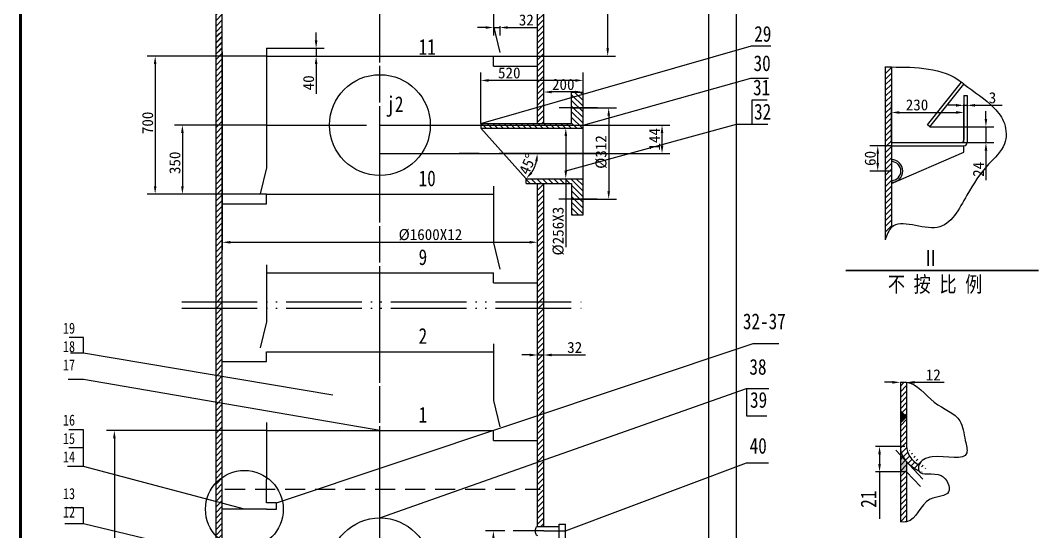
# Model space of a CAD drawing. Header units: millimetres. Extents: x 932 to 1607847, y 562 to 1472.
# Drawn here: x 931.6 to 1254.7, y 920.9 to 1083.1 of the extents above; entities that cross this region are included whole.
import ezdxf

# ---------------------------------------------------------------- set-up
doc = ezdxf.new("R2010")
doc.units = ezdxf.units.MM
for name, pattern in [('ACAD_ISO05W100', [33, 24, -3, 0, -3, 0, -3]), ('CENTER', [50.8, 31.75, -6.35, 6.35, -6.35]), ('DASHED2', [9.525, 6.35, -3.175])]:
    doc.linetypes.add(name, pattern=pattern)
doc.layers.get('0').update_dxf_attribs({"lineweight": 25})
doc.layers.get('Defpoints').update_dxf_attribs({"lineweight": 25})
doc.layers.add('xuxian', color=7, linetype='DASHED2')
doc.layers.add('点划线', color=7, linetype='CENTER')
doc.layers.add('双点划线', color=7, linetype='ACAD_ISO05W100', lineweight=25, plot=False)
doc.layers.add('图框', color=7, linetype='Continuous', lineweight=60)
doc.layers.add('粗实线', color=7, linetype='Continuous', lineweight=35)
doc.styles.get("Standard").update_dxf_attribs({"font": 'simfang.ttf', "width": 0.8, "height": 5})
doc.styles.add('样式 1', font='STFANGSO.TTF')
doc.dimstyles.new('GB', dxfattribs={"dimtxt": 3.5, "dimasz": 2.5, "dimexe": 2.5, "dimexo": 0, "dimtad": 1, "dimdec": 0, "dimlfac": 16, "dimtxsty": '样式 1', "dimcen": 0, "dimadec": 0, "dimazin": 3, "dimtfac": 1, "dimtdec": 0, "dimtmove": 0, "dimatfit": 2, "dimfxl": 0, "dimarcsym": 0})

# ---------------------------------------------------------------- blocks, each defined once
blk = doc.blocks.new('*D21')
at = {"layer": 'Defpoints', "color": 0, "lineweight": -2, "transparency": 16777216}
for p, q in [((1009.7, 953), (958.94, 953)), ((961.44, 950.5), (961.44, 838.08)), ((968.3, 835.58), (958.94, 835.58))]:
    blk.add_line(p, q, dxfattribs=at)
at = {"layer": 'Defpoints', "color": 0, "transparency": 16777216}
for p in [(1009.7, 953), (961.44, 835.58), (968.3, 835.58)]:
    blk.add_point(p, dxfattribs=at)
for points in [[(961.02, 950.5), (961.86, 950.5), (961.44, 953)], [(961.02, 838.08), (961.86, 838.08), (961.44, 835.58)]]:
    blk.add_solid(points, dxfattribs=at)
at = {"layer": 'Defpoints', "color": 0, "transparency": 16777216, "insert": (959.06, 890.41), "char_height": 3.5, "attachment_point": 5, "rotation": 90, "style": '样式 1'}
blk.add_mtext('1879', dxfattribs=at)
blk = doc.blocks.new('*D26')
at = {"layer": 'Defpoints', "color": 0, "lineweight": -2, "transparency": 16777216}
for p, q in [((1085.36, 921.13), (1079.2, 921.13)), ((1081.7, 892.38), (1081.7, 918.63)), ((1085.36, 889.88), (1079.2, 889.88))]:
    blk.add_line(p, q, dxfattribs=at)
at = {"layer": 'Defpoints', "color": 0, "transparency": 16777216}
for p in [(1081.7, 921.13), (1085.36, 921.13), (1085.36, 889.88)]:
    blk.add_point(p, dxfattribs=at)
for points in [[(1081.28, 918.63), (1082.11, 918.63), (1081.7, 921.13)], [(1081.28, 892.38), (1082.11, 892.38), (1081.7, 889.88)]]:
    blk.add_solid(points, dxfattribs=at)
at = {"layer": 'Defpoints', "color": 0, "transparency": 16777216, "insert": (1079.32, 913.3), "char_height": 3.5, "attachment_point": 5, "rotation": 90, "style": '样式 1'}
blk.add_mtext('500', dxfattribs=at)
blk = doc.blocks.new('*D29')
at = {"layer": 'Defpoints', "color": 0, "lineweight": -2, "transparency": 16777216}
for p, q in [((1009.7, 1049.88), (980.53, 1049.88)), ((983.03, 1047.38), (983.03, 1030.5)), ((1009.7, 1028), (980.53, 1028))]:
    blk.add_line(p, q, dxfattribs=at)
at = {"layer": 'Defpoints', "color": 0, "transparency": 16777216}
for p in [(1009.7, 1049.88), (983.03, 1028), (1009.7, 1028)]:
    blk.add_point(p, dxfattribs=at)
for points in [[(982.61, 1047.38), (983.45, 1047.38), (983.03, 1049.88)], [(982.61, 1030.5), (983.45, 1030.5), (983.03, 1028)]]:
    blk.add_solid(points, dxfattribs=at)
at = {"layer": 'Defpoints', "color": 0, "transparency": 16777216, "insert": (980.66, 1037.91), "char_height": 3.5, "attachment_point": 5, "rotation": 90, "style": '样式 1'}
blk.add_mtext('350', dxfattribs=at)
blk = doc.blocks.new('*D30')
at = {"layer": 'Defpoints', "color": 0, "lineweight": -2, "transparency": 16777216}
for p, q in [((1009.7, 1071.75), (971.89, 1071.75)), ((974.39, 1069.25), (974.39, 1030.5)), ((1009.7, 1028), (971.89, 1028))]:
    blk.add_line(p, q, dxfattribs=at)
at = {"layer": 'Defpoints', "color": 0, "transparency": 16777216}
for p in [(1009.7, 1071.75), (974.39, 1028), (1009.7, 1028)]:
    blk.add_point(p, dxfattribs=at)
for points in [[(973.97, 1069.25), (974.8, 1069.25), (974.39, 1071.75)], [(973.97, 1030.5), (974.8, 1030.5), (974.39, 1028)]]:
    blk.add_solid(points, dxfattribs=at)
at = {"layer": 'Defpoints', "color": 0, "transparency": 16777216, "insert": (972.01, 1050.58), "char_height": 3.5, "attachment_point": 5, "rotation": 90, "style": '样式 1'}
blk.add_mtext('700', dxfattribs=at)
blk = doc.blocks.new('*D32')
at = {"layer": 'Defpoints', "color": 0, "lineweight": -2, "transparency": 16777216}
for p, q in [((1025.46, 1076.75), (1025.46, 1079.25)), ((1009.7, 1074.25), (1027.96, 1074.25)), ((1025.46, 1074.25), (1025.46, 1071.75)), ((1009.7, 1071.75), (1027.96, 1071.75)), ((1025.46, 1069.25), (1025.46, 1059.83))]:
    blk.add_line(p, q, dxfattribs=at)
at = {"layer": 'Defpoints', "color": 0, "transparency": 16777216}
for p in [(1009.7, 1074.25), (1009.7, 1071.75), (1025.46, 1071.75)]:
    blk.add_point(p, dxfattribs=at)
for points in [[(1025.04, 1076.75), (1025.87, 1076.75), (1025.46, 1074.25)], [(1025.04, 1069.25), (1025.87, 1069.25), (1025.46, 1071.75)]]:
    blk.add_solid(points, dxfattribs=at)
at = {"layer": 'Defpoints', "color": 0, "transparency": 16777216, "insert": (1023.08, 1063.29), "char_height": 3.5, "attachment_point": 5, "rotation": 90, "style": '样式 1'}
blk.add_mtext('40', dxfattribs=at)
blk = doc.blocks.new('*D33')
at = {"layer": 'Defpoints', "color": 0, "lineweight": -2, "transparency": 16777216}
for p, q in [((1079.2, 1080.83), (1076.7, 1080.83)), ((1081.7, 1081.25), (1081.7, 1078.33)), ((1081.7, 1080.83), (1083.7, 1080.83)), ((1083.7, 1081.25), (1083.7, 1078.33)), ((1086.2, 1080.83), (1095.61, 1080.83))]:
    blk.add_line(p, q, dxfattribs=at)
at = {"layer": 'Defpoints', "color": 0, "transparency": 16777216}
for p in [(1081.7, 1081.25), (1083.7, 1081.25), (1083.7, 1080.83)]:
    blk.add_point(p, dxfattribs=at)
for points in [[(1079.2, 1081.25), (1079.2, 1080.42), (1081.7, 1080.83)], [(1086.2, 1081.25), (1086.2, 1080.42), (1083.7, 1080.83)]]:
    blk.add_solid(points, dxfattribs=at)
at = {"layer": 'Defpoints', "color": 0, "transparency": 16777216, "insert": (1092.15, 1083.21), "char_height": 3.5, "attachment_point": 5, "style": '样式 1'}
blk.add_mtext('32', dxfattribs=at)
blk = doc.blocks.new('*D34')
at = {"layer": 'Defpoints', "color": 0, "lineweight": -2, "transparency": 16777216}
for p, q in [((1097.7, 1060.38), (1097.7, 1062.88)), ((1107.7, 1060.38), (1100.2, 1060.38)), ((1110.2, 1060.38), (1110.2, 1062.88))]:
    blk.add_line(p, q, dxfattribs=at)
at = {"layer": 'Defpoints', "color": 0, "transparency": 16777216}
for p in [(1097.7, 1060.38), (1097.7, 1060.38), (1110.2, 1060.38)]:
    blk.add_point(p, dxfattribs=at)
for points in [[(1100.2, 1060.79), (1100.2, 1059.96), (1097.7, 1060.38)], [(1107.7, 1060.79), (1107.7, 1059.96), (1110.2, 1060.38)]]:
    blk.add_solid(points, dxfattribs=at)
at = {"layer": 'Defpoints', "color": 0, "transparency": 16777216, "insert": (1103.87, 1062.75), "char_height": 3.5, "attachment_point": 5, "style": '样式 1'}
blk.add_mtext('200', dxfattribs=at)
blk = doc.blocks.new('*D35')
at = {"layer": 'Defpoints', "color": 0, "lineweight": -2, "transparency": 16777216}
for p, q in [((1077.7, 1060.38), (1077.7, 1066.55)), ((1110.2, 1060.38), (1110.2, 1066.55)), ((1107.7, 1064.05), (1080.2, 1064.05))]:
    blk.add_line(p, q, dxfattribs=at)
at = {"layer": 'Defpoints', "color": 0, "transparency": 16777216}
for p in [(1077.7, 1064.05), (1077.7, 1060.38), (1110.2, 1060.38)]:
    blk.add_point(p, dxfattribs=at)
for points in [[(1080.2, 1064.46), (1080.2, 1063.63), (1077.7, 1064.05)], [(1107.7, 1064.46), (1107.7, 1063.63), (1110.2, 1064.05)]]:
    blk.add_solid(points, dxfattribs=at)
at = {"layer": 'Defpoints', "color": 0, "transparency": 16777216, "insert": (1086.74, 1066.42), "char_height": 3.5, "attachment_point": 5, "style": '样式 1'}
blk.add_mtext('520', dxfattribs=at)
blk = doc.blocks.new('*D44')
at = {"layer": 'Defpoints', "color": 0, "lineweight": -2, "transparency": 16777216}
for p, q in [((1045.7, 1049.88), (1137.71, 1049.88)), ((1135.21, 1043.38), (1135.21, 1047.38)), ((1045.7, 1040.88), (1137.71, 1040.88))]:
    blk.add_line(p, q, dxfattribs=at)
at = {"layer": 'Defpoints', "color": 0, "transparency": 16777216}
for p in [(1045.7, 1049.88), (1135.21, 1049.88), (1045.7, 1040.88)]:
    blk.add_point(p, dxfattribs=at)
for points in [[(1134.79, 1047.38), (1135.62, 1047.38), (1135.21, 1049.88)], [(1134.79, 1043.38), (1135.62, 1043.38), (1135.21, 1040.88)]]:
    blk.add_solid(points, dxfattribs=at)
at = {"layer": 'Defpoints', "color": 0, "transparency": 16777216, "insert": (1132.83, 1045.38), "char_height": 3.5, "attachment_point": 5, "rotation": 90, "style": '样式 1'}
blk.add_mtext('144', dxfattribs=at)
blk = doc.blocks.new('*D46')
at = {"layer": 'Defpoints', "color": 0, "lineweight": -2, "transparency": 16777216}
for p, q in [((1095.7, 976.95), (1095.7, 979.45)), ((1097.7, 976.95), (1097.7, 979.45)), ((1093.2, 976.95), (1090.7, 976.95)), ((1095.7, 976.95), (1097.7, 976.95)), ((1100.2, 976.95), (1110.96, 976.95))]:
    blk.add_line(p, q, dxfattribs=at)
at = {"layer": 'Defpoints', "color": 0, "transparency": 16777216}
for p in [(1095.7, 976.95), (1097.7, 976.95), (1097.7, 976.95)]:
    blk.add_point(p, dxfattribs=at)
for points in [[(1093.2, 977.37), (1093.2, 976.53), (1095.7, 976.95)], [(1100.2, 977.37), (1100.2, 976.53), (1097.7, 976.95)]]:
    blk.add_solid(points, dxfattribs=at)
at = {"layer": 'Defpoints', "color": 0, "transparency": 16777216, "insert": (1107.5, 979.33), "char_height": 3.5, "attachment_point": 5, "style": '样式 1'}
blk.add_mtext('32', dxfattribs=at)

msp = doc.modelspace()

# ---------------------------------------------------------------- hatches: boundary and pattern name
h = msp.add_hatch()
h.set_pattern_fill('ANSI31', color=256, scale=0.4, style=0)
h.paths.add_polyline_path([(1097.695, 1296.751), (1095.695, 1296.751), (1095.695, 1050.376), (1097.695, 1050.376)])
h = msp.add_hatch()
h.set_pattern_fill('ANSI31', color=256, scale=0.4, style=0)
h.set_pattern_definition([(45, (-1e-13, 317.5143), (-0.8980256, 0.8980256), [])])
h.paths.add_polyline_path([(995.695, 1166.368, -0.0057819), (993.695, 1167.548), (993.695, 1073.154), (994.695, 1073.154), (995.695, 1073.154)])
h = msp.add_hatch()
h.set_pattern_fill('ANSI31', color=256, scale=0.4, style=0)
h.set_pattern_definition([(45, (-1e-13, 229.6772), (-0.8980256, 0.8980256), [])])
h.paths.add_polyline_path([(995.695, 1078.531, -0.0057819), (993.695, 1079.71), (993.695, 985.317), (994.695, 985.317), (995.695, 985.317)])
h = msp.add_hatch()
h.set_pattern_fill('ANSI31', color=256, scale=0.4, style=0)
h.set_pattern_definition([(45, (20.9407, -7.5301), (-0.8980256, 0.8980256), [])])
edge = h.paths.add_edge_path()
edge.add_spline(control_points=[(1206.019, 1013.519), (1206.569, 1015.022), (1207.119, 1016.524), (1208.019, 1017.413)], knot_values=[98.8704869, 98.8704869, 98.8704869, 98.8704869, 103.2478939, 103.2478939, 103.2478939, 103.2478939], degree=3, periodic=0)
edge.add_line((1208.019, 1017.413), (1208.019, 1068.313))
edge.add_spline(control_points=[(1208.019, 1068.313), (1207.348, 1068.314), (1206.684, 1068.314), (1206.019, 1068.313)], knot_values=[0, 0, 0, 0, 2, 2, 2, 2], degree=3, periodic=0)
edge.add_line((1206.019, 1068.313), (1206.019, 1013.519))
h = msp.add_hatch()
h.set_pattern_fill('ANSI31', color=256, scale=0.4, angle=90, style=0)
h.paths.add_polyline_path([(1110.195, 1060.376), (1106.519, 1060.376), (1106.519, 1050.376), (1104.519, 1050.376), (1077.695, 1050.376), (1077.695, 1048.876), (1104.519, 1048.876), (1106.519, 1048.876), (1110.195, 1048.876)])
h = msp.add_hatch()
h.set_pattern_fill('ANSI31', color=256, scale=0.4, angle=90, style=0)
h.paths.add_polyline_path([(1110.195, 1032.876), (1106.519, 1032.876), (1104.519, 1032.876), (1092.107, 1032.876), (1092.107, 1031.876), (1092.107, 1031.376), (1104.519, 1031.376), (1106.519, 1031.376), (1106.519, 1021.376), (1110.195, 1021.376)])
h = msp.add_hatch()
h.set_pattern_fill('ANSI31', color=256, scale=0.4, style=0)
h.paths.add_polyline_path([(1097.695, 1031.376), (1095.695, 1031.376), (1095.695, 922.526), (1097.695, 922.526)])
h = msp.add_hatch()
h.set_pattern_fill('ANSI31', color=256, scale=0.4, style=0)
h.set_pattern_definition([(45, (-1e-13, 136.2612), (-0.8980256, 0.8980256), [])])
h.paths.add_polyline_path([(995.695, 985.115, -0.0057819), (993.695, 986.294), (993.695, 891.901), (994.695, 891.901), (995.695, 891.901)])
at = {"layer": 'Defpoints'}
h = msp.add_hatch(dxfattribs=at)
h.set_pattern_fill('ANSI31', color=256, scale=0.4, style=0)
h.set_pattern_definition([(45, (25.7455, -22.2189), (-0.8980256, 0.8980256), [])])
edge = h.paths.add_edge_path()
edge.add_spline(control_points=[(1212.824, 968.278), (1212.186, 968.35), (1211.505, 968.314), (1210.824, 968.278)], knot_values=[0, 0, 0, 0, 2, 2, 2, 2], degree=3, periodic=0)
edge.add_line((1210.824, 968.278), (1210.824, 959.226))
edge.add_line((1210.824, 959.226), (1212.824, 957.282))
edge.add_line((1212.824, 957.282), (1212.824, 968.278))
edge = h.paths.add_edge_path()
edge.add_line((1212.824, 957.282), (1210.824, 955.387))
edge.add_line((1210.824, 955.387), (1210.824, 947.963))
edge.add_ellipse((1225.194, 947.963), major_axis=(-14.37, 0), ratio=0.6648433, start_angle=360, end_angle=413.86852)
edge.add_spline(control_points=[(1216.721, 940.247), (1216.549, 940.722), (1216.558, 941.407), (1216.721, 941.983)], knot_values=[49.2884312, 49.2884312, 49.2884312, 49.2884312, 51.0247908, 51.0247908, 51.0247908, 51.0247908], degree=3, periodic=0)
edge.add_ellipse((1227.193, 947.963), major_axis=(-14.369, 0), ratio=0.6077843, start_angle=360, end_angle=403.21369, ccw=False)
edge.add_line((1212.824, 947.963), (1212.824, 957.282))
edge = h.paths.add_edge_path()
edge.add_line((1212.824, 943.096), (1210.824, 945.23))
edge.add_line((1210.824, 945.23), (1210.824, 924.026))
edge.add_spline(control_points=[(1210.824, 924.026), (1211.519, 923.972), (1212.213, 923.917), (1212.824, 924.026)], knot_values=[80.5366434, 80.5366434, 80.5366434, 80.5366434, 82.5366434, 82.5366434, 82.5366434, 82.5366434], degree=3, periodic=0)
edge.add_line((1212.824, 924.026), (1212.824, 943.096))
h = msp.add_hatch(color=256, dxfattribs=at)
h.set_gradient(color2=(3, 3, 3), one_color=1, tint=0.01)
h.paths.add_polyline_path([(1210.824, 959.226), (1210.824, 957.282), (1212.824, 957.282)])
h.paths.add_polyline_path([(1210.824, 955.387), (1212.824, 957.282), (1210.824, 957.282)])
h = msp.add_hatch(color=256, dxfattribs=at)
h.set_gradient(color2=(3, 3, 3), one_color=1, tint=0.01)
edge = h.paths.add_edge_path()
edge.add_ellipse((1225.194, 947.963), major_axis=(-14.37, 0), ratio=0.6648433, start_angle=360, end_angle=390.59148, ccw=False)
edge.add_line((1210.824, 947.963), (1210.824, 939.88))
edge.add_line((1210.824, 939.88), (1212.824, 939.88))
edge.add_line((1212.824, 939.88), (1212.824, 943.101))

# ---------------------------------------------------------------- linework, layer by layer
for p, q in [((1158.842, 635.893), (1158.842, 1464.358)), ((1095.695, 1050.376), (1095.695, 1310.704)), ((1097.695, 1050.376), (1097.695, 1310.617)), ((993.695, 891.901), (993.695, 1254.407)), ((995.695, 891.901), (995.695, 1254.407)), ((1081.695, 1099.251), (1081.695, 1081.251)), ((1081.695, 1081.251), (1083.695, 1072.951)), ((1009.695, 1074.251), (1009.695, 1036.348)), ((1009.695, 1071.751), (1081.695, 1071.751)), ((1081.695, 1068.626), (1081.695, 1071.751)), ((1081.695, 1068.626), (1095.695, 1068.626)), ((1206.019, 1068.313), (1206.019, 1013.519)), ((1208.019, 1068.313), (1208.019, 1017.413)), ((1219.432, 1049.934), (1230.237, 1063.516)), ((1106.519, 1050.376), (1106.519, 1060.376)), ((1106.519, 1060.376), (1110.195, 1060.376)), ((1110.195, 1021.376), (1110.195, 1060.376)), ((1220.215, 1049.311), (1231.019, 1062.893)), ((1231.019, 1059.311), (1231.019, 1045.311)), ((1231.019, 1059.311), (1232.019, 1059.311)), ((1232.019, 1059.311), (1232.019, 1044.311)), ((1077.695, 1050.376), (1104.519, 1050.376)), ((1077.695, 1050.376), (1077.695, 1048.876)), ((1104.519, 1050.376), (1106.519, 1050.376)), ((1077.695, 1048.876), (1104.519, 1048.876)), ((1077.695, 1048.876), (1092.107, 1032.876)), ((1104.519, 1048.876), (1106.519, 1048.876)), ((1106.519, 1048.876), (1110.195, 1048.876)), ((1220.215, 1049.311), (1219.432, 1049.934)), ((1208.019, 1044.311), (1230.019, 1044.311)), ((1208.019, 1043.311), (1231.019, 1043.311)), ((1208.019, 1031.311), (1231.019, 1041.311)), ((1231.019, 1041.311), (1231.019, 1043.311)), ((1009.695, 1036.348), (1007.695, 1028.048)), ((1092.107, 1032.876), (1104.519, 1032.876)), ((1092.107, 1031.876), (1092.107, 1032.876)), ((1092.107, 1031.376), (1092.107, 1031.876)), ((1092.107, 1031.376), (1104.519, 1031.376)), ((1095.695, 922.526), (1095.695, 1031.376)), ((1097.695, 922.526), (1097.695, 1031.376)), ((1104.519, 1032.876), (1106.519, 1032.876)), ((1104.519, 1031.376), (1106.519, 1031.376)), ((1106.519, 1032.876), (1110.195, 1032.876)), ((1106.519, 1031.376), (1106.519, 1021.376)), ((1009.695, 1028.001), (1081.695, 1028.001)), ((1009.695, 1024.876), (1009.695, 1028.001)), ((1081.695, 1030.501), (1081.695, 1012.501)), ((995.695, 1024.876), (1009.695, 1024.876)), ((1106.519, 1021.376), (1110.195, 1021.376)), ((1081.695, 1012.501), (1083.695, 1004.201)), ((1009.695, 1005.501), (1009.695, 987.501)), ((1009.695, 1003.001), (1081.695, 1003.001)), ((1081.695, 999.876), (1081.695, 1003.001)), ((1081.695, 999.876), (1095.695, 999.876)), ((1009.695, 987.501), (1007.695, 979.201)), ((1081.695, 980.501), (1081.695, 962.501)), ((1009.695, 978.001), (1081.695, 978.001)), ((1009.695, 974.876), (1009.695, 978.001)), ((995.695, 974.876), (1009.695, 974.876)), ((1081.695, 962.501), (1083.695, 954.201)), ((1009.695, 955.501), (1009.695, 937.501)), ((1009.695, 953.001), (1081.695, 953.001)), ((1081.695, 949.876), (1081.695, 953.001)), ((1081.695, 949.876), (1095.695, 949.876)), ((1009.695, 930.001), (1009.695, 937.501)), ((1009.695, 928.001), (995.695, 928.001)), ((1012.867, 930.001), (1009.695, 930.001)), ((1009.695, 928.001), (1009.695, 928.001)), ((1009.695, 928.001), (1012.867, 928.001)), ((1012.867, 928.001), (1012.867, 930.001)), ((1097.695, 921.126), (1087.979, 921.126)), ((1095.695, 922.526), (1102.57, 922.526)), ((1097.695, 921.126), (1104.57, 921.126)), ((1102.57, 918.926), (1102.57, 923.326)), ((1102.57, 923.326), (1104.57, 923.326)), ((1104.57, 918.926), (1104.57, 923.326))]:
    msp.add_line(p, q)
for centre in [(1045.695, 1049.876), (1045.695, 909.251)]:
    msp.add_circle(centre, 16)
for centre, radius, start, end in [((1230.019, 1045.311), 1, 270, 0), ((1231.019, 1044.311), 1, 270, 0), ((1045.695, 937.104), 100, 300, 300), ((1208.019, 1035.311), 3.584, 270, 90), ((1208.019, 1035.311), 2.982, 270, 90), ((1045.695, 935.918), 100.4, 301.19339, 301.19339)]:
    msp.add_arc(centre, radius, start, end)
msp.add_ellipse((1095.695, 921.126), major_axis=(0, 1.4), ratio=0.536528, start_param=0, end_param=3.1415927)
for p, q in [((1150.001, 1321.875), (1150.001, 664.415)), ((1117.977, 1074.251), (1117.977, 1244.251)), ((995.695, 1073.154), (995.695, 1010.215)), ((1077.695, 1050.376), (1163.556, 1075.045)), ((1163.556, 1075.045), (1169.684, 1075.045)), ((1045.695, 1071.751), (1120.477, 1071.751)), ((1110.195, 1049.876), (1163.338, 1064.774)), ((1163.338, 1064.774), (1169.026, 1064.774)), ((1077.695, 1050.376), (1077.695, 1060.376)), ((1163.825, 1054.419), (1163.825, 1057.916)), ((1163.825, 1057.916), (1168.586, 1057.916)), ((1231.019, 1059.311), (1231.019, 1053.651)), ((1232.019, 1059.311), (1232.019, 1053.651)), ((1106.519, 1055.376), (1102.592, 1055.376)), ((1106.519, 1055.376), (1114.759, 1055.376)), ((1114.759, 1055.376), (1106.519, 1055.376)), ((1114.759, 1055.376), (1120.783, 1055.376)), ((1163.825, 1050.125), (1163.825, 1054.419)), ((1208.019, 1044.311), (1208.019, 1056.391)), ((1210.519, 1053.891), (1228.519, 1053.891)), ((1228.519, 1056.151), (1226.019, 1056.151)), ((1231.019, 1044.311), (1231.019, 1056.391)), ((1231.019, 1056.151), (1232.019, 1056.151)), ((1234.519, 1056.151), (1243.103, 1056.151)), ((1237.977, 1051.811), (1237.977, 1054.311)), ((1104.675, 1035.376), (1158.842, 1050.125)), ((1118.283, 1052.876), (1118.283, 1028.876)), ((1158.842, 1050.125), (1168.808, 1050.125)), ((1104.519, 1048.876), (1107.175, 1048.876)), ((1220.215, 1049.311), (1240.477, 1049.311)), ((1237.977, 1049.311), (1237.977, 1044.311)), ((1104.675, 1046.376), (1104.675, 1035.376)), ((1220.215, 1044.311), (1240.477, 1044.311)), ((1208.019, 1043.311), (1201.148, 1043.311)), ((1203.648, 1037.811), (1203.648, 1040.811)), ((1237.977, 1041.811), (1237.977, 1032.395)), ((1208.019, 1035.311), (1201.148, 1035.311)), ((1104.519, 1032.876), (1107.175, 1032.876)), ((1104.675, 1032.876), (1104.675, 1011.2)), ((1114.599, 1026.376), (1102.432, 1026.376)), ((1106.519, 1026.376), (1114.599, 1026.376)), ((1114.759, 1026.376), (1120.783, 1026.376)), ((1095.695, 1010.722), (1095.695, 1015.215)), ((998.195, 1012.715), (1093.195, 1012.715)), ((951.643, 982.463), (947.092, 982.463)), ((951.643, 977.545), (951.643, 982.463)), ((1012.867, 930.001), (1164.172, 980.613)), ((1164.172, 980.613), (1172.224, 980.613)), ((951.643, 977.545), (947.554, 977.545)), ((1030.791, 964.177), (951.643, 977.545)), ((951.643, 969.224), (946.784, 969.224)), ((1045.695, 953.001), (951.643, 969.224)), ((1045.695, 925.251), (1162.027, 966.296)), ((1162.027, 966.296), (1169.072, 966.296)), ((1162.027, 966.296), (1162.027, 957.613)), ((1208.324, 968.278), (1205.824, 968.278)), ((1210.824, 968.278), (1210.824, 924.026)), ((1210.824, 968.278), (1210.824, 965.778)), ((1210.824, 968.278), (1212.824, 968.278)), ((1212.824, 968.278), (1212.824, 947.963)), ((1212.824, 968.278), (1212.824, 965.778)), ((1215.324, 968.278), (1224.741, 968.278)), ((1162.027, 957.613), (1168.473, 957.613)), ((1210.824, 959.226), (1212.824, 957.282)), ((1212.824, 957.282), (1210.824, 955.387)), ((1210.824, 957.282), (1212.546, 957.282)), ((1212.824, 957.282), (1210.824, 957.282)), ((951.643, 953.228), (946.955, 953.228)), ((951.643, 947.524), (951.643, 953.228)), ((951.643, 947.524), (946.955, 947.524)), ((951.643, 941.624), (951.643, 947.524)), ((1212.199, 947.963), (1202.978, 947.963)), ((1209.418, 946.73), (1217.999, 937.574)), ((1204.228, 945.463), (1204.228, 942.38)), ((951.643, 941.624), (946.561, 941.624)), ((1002.695, 928.001), (951.643, 941.624)), ((1104.57, 921.126), (1162.056, 942.732)), ((1162.056, 942.732), (1168.996, 942.732)), ((1212.824, 943.101), (1212.824, 924.026)), ((1212.199, 939.88), (1202.978, 939.88)), ((1204.228, 939.88), (1204.228, 925.022)), ((1212.824, 939.88), (1210.824, 939.88)), ((1212.824, 939.88), (1217.177, 935.236)), ((951.643, 928.48), (945.741, 928.48)), ((951.643, 923.405), (951.643, 928.48)), ((951.643, 923.405), (945.725, 923.405)), ((1039.098, 902.471), (951.643, 923.405))]:
    msp.add_line(p, q, dxfattribs=at)
msp.add_circle((1002.695, 928.001), 12.323, dxfattribs=at)
msp.add_arc((1084.901, 1040.876), 10.758, 325.35586, 346.65472, dxfattribs=at)
for centre, major_axis, ratio, end_param in [((1225.194, 947.963), (-14.37, 0), 0.6648433, 7.2233684), ((1227.193, 947.963), (-14.369, 0), 0.6077843, 7.0374065)]:
    msp.add_ellipse(centre, major_axis=major_axis, ratio=ratio, start_param=6.2831853, end_param=end_param, dxfattribs=at)
for points in [[(1206.019, 1068.313), (1208.019, 1068.313), (1230.237, 1063.516), (1231.019, 1062.893), (1240.605, 1055.268), (1243.831, 1050.373), (1243.831, 1043.906), (1238.82, 1037.439), (1231.929, 1027.635), (1222.532, 1017.413), (1208.019, 1017.413), (1206.019, 1013.519)], [(1210.824, 968.278), (1212.824, 968.278), (1221.586, 961.964), (1229.715, 956.03), (1231.436, 949.784), (1231.905, 945.88), (1220.96, 944.631), (1216.721, 941.983), (1216.721, 940.247), (1223.774, 938.697), (1226.119, 933.545), (1220.334, 931.202), (1212.824, 924.026), (1210.824, 924.026)]]:
    msp.add_spline(points, degree=3, dxfattribs=at)
for points in [[(1117.56, 1074.251), (1118.393, 1074.251), (1117.977, 1071.751)], [(1228.519, 1056.567), (1228.519, 1055.734), (1231.019, 1056.151)], [(1234.519, 1056.567), (1234.519, 1055.734), (1232.019, 1056.151)], [(1117.866, 1052.876), (1118.7, 1052.876), (1118.283, 1055.376)], [(1210.519, 1054.308), (1210.519, 1053.474), (1208.019, 1053.891)], [(1228.519, 1054.308), (1228.519, 1053.474), (1231.019, 1053.891)], [(1237.56, 1051.811), (1238.393, 1051.811), (1237.977, 1049.311)], [(1104.258, 1046.376), (1105.092, 1046.376), (1104.675, 1048.876)], [(1237.56, 1041.811), (1238.393, 1041.811), (1237.977, 1044.311)], [(1094.955, 1038.441), (1095.782, 1038.345), (1095.659, 1040.876)], [(1203.231, 1040.811), (1204.065, 1040.811), (1203.648, 1043.311)], [(1203.231, 1037.811), (1204.065, 1037.811), (1203.648, 1035.311)], [(1094.064, 1034.486), (1093.439, 1035.036), (1092.101, 1032.883)], [(1104.258, 1035.376), (1105.092, 1035.376), (1104.675, 1032.876)], [(1117.866, 1028.876), (1118.7, 1028.876), (1118.283, 1026.376)], [(998.195, 1013.131), (998.195, 1012.298), (995.695, 1012.715)], [(1093.195, 1013.131), (1093.195, 1012.298), (1095.695, 1012.715)], [(1208.324, 968.694), (1208.324, 967.861), (1210.824, 968.278)], [(1215.324, 968.694), (1215.324, 967.861), (1212.824, 968.278)], [(1203.812, 945.463), (1204.645, 945.463), (1204.228, 947.963)], [(1203.812, 942.38), (1204.645, 942.38), (1204.228, 939.88)]]:
    msp.add_solid(points, dxfattribs=at)
at = {"layer": 'xuxian'}
msp.add_line((996.542, 934.414), (1096.542, 934.414), dxfattribs=at)
at = {"layer": '双点划线'}
for p, q in [((982.8, 993.833), (1111.351, 993.833)), ((982.8, 991.833), (1111.351, 991.833))]:
    msp.add_line(p, q, dxfattribs=at)
at = {"layer": '图框'}
msp.add_line((931.617, 1471.663), (931.617, 630.663), dxfattribs=at)
at = {"layer": '点划线'}
for p, q in [((1045.695, 561.75), (1045.695, 1445.48)), ((1045.695, 566.98), (1045.695, 1395.445)), ((1045.695, 566.98), (1045.695, 1395.445)), ((1009.695, 1049.876), (1077.695, 1049.876)), ((1115.266, 1040.876), (1068.334, 1040.876))]:
    msp.add_line(p, q, dxfattribs=at)
at = {"layer": '粗实线'}
msp.add_line((1193.565, 1003.755), (1254.701, 1003.755), dxfattribs=at)

# ---------------------------------------------------------------- texts
at = {"layer": 'Defpoints', "width": 0.8}
for s, height, p in [('29', 5, (1164.462, 1076.322)), ('30', 5, (1164.254, 1067.019)), ('31', 5, (1164.093, 1059.332)), ('32', 5, (1164.416, 1051.645)), ('32-37', 5, (1160.864, 985.141)), ('19', 3.5, (945.157, 983.718)), ('18', 3.5, (945.157, 977.885)), ('17', 3.5, (945.157, 972.052)), ('38', 5, (1162.925, 970.695)), ('39', 5, (1163.13, 960.215)), ('16', 3.5, (945.157, 954.552)), ('15', 3.5, (945.157, 948.718)), ('40', 5, (1163.005, 945.659)), ('14', 3.5, (945.157, 942.885)), ('13', 3.5, (945.157, 931.218)), ('12', 3.5, (945.157, 925.385))]:
    msp.add_text(s, height=height, dxfattribs=at).set_placement(p)
at = {"layer": 'Defpoints', "char_height": 5, "attachment_point": 1}
for s, width, insert in [('24\\P\\P\\P23\\P\\P\\P22\\P\\P\\P21\\P\\P\\P20\\P\\P\\P19\\P\\P\\P12\\P\\P\\P11\\P\\P\\P\\P\\P10\\P\\P\\P9\\P\\P\\P2\\P\\P\\P1', 23.92615, (1057.973, 1252.213)), ('j2', 16, (1047.728, 1059.013)), ('     Ⅱ\\P 不 按 比 例', 39.02422, (1204.133, 1010.221))]:
    msp.add_mtext_dynamic_manual_height_columns(s, width=width, gutter_width=25, heights=[0], dxfattribs=dict(at, insert=insert))
at = {"layer": 'Defpoints', "char_height": 3.5, "attachment_point": 5, "style": '样式 1'}
for s, insert in [('3', (1240.061, 1058.526)), ('230', (1216.115, 1056.266)), ('%%C1600X12', (1061.724, 1015.09)), ('12', (1221.283, 970.653))]:
    msp.add_mtext(s, dxfattribs=dict(at, insert=insert))
for s, insert, rotation in [('%%C312', (1115.908, 1041.344), 90), ('45°', (1092.575, 1037.503), 66.2709), ('60', (1201.273, 1039.311), 90), ('24', (1235.602, 1035.853), 90), ('%%C256X3', (1102.3, 1016.241), 90)]:
    msp.add_mtext(s, dxfattribs=dict(at, insert=insert, rotation=rotation))
at = {"layer": 'Defpoints', "insert": (1200.718, 931.201), "char_height": 5, "attachment_point": 5, "rotation": 90}
msp.add_mtext('21', dxfattribs=at)

# ---------------------------------------------------------------- dimensions: what is measured, and where the dimension line sits
at = {"layer": 'Defpoints'}
for base, p1, p2, picture, middle in [((1083.695, 1080.834), (1081.695, 1081.251), (1083.695, 1081.251), '*D33', (1092.154, 1080.834)), ((1077.695, 1064.048), (1110.195, 1060.376), (1077.695, 1060.376), '*D35', (1086.745, 1064.048)), ((1097.695, 1060.376), (1110.195, 1060.376), (1097.695, 1060.376), '*D34', (1103.875, 1060.376)), ((1097.695, 976.951), (1095.695, 976.951), (1097.695, 976.951), '*D46', (1107.497, 976.951))]:
    dim = msp.add_linear_dim(base=base, p1=p1, p2=p2, dimstyle='GB', dxfattribs=at)
    dim.commit()
    dim.dimension.update_dxf_attribs({"geometry": picture, "text_midpoint": middle, "dimtype": 160})
for base, p1, p2, picture, middle in [((1025.458, 1071.751), (1009.695, 1074.251), (1009.695, 1071.751), '*D32', (1025.458, 1063.293)), ((974.387, 1028.001), (1009.695, 1071.751), (1009.695, 1028.001), '*D30', (974.387, 1050.582)), ((983.031, 1028.001), (1009.695, 1049.876), (1009.695, 1028.001), '*D29', (983.031, 1037.914)), ((1135.206, 1049.876), (1045.695, 1040.876), (1045.695, 1049.876), '*D44', (1135.206, 1045.376)), ((961.439, 835.579), (1009.695, 953.001), (968.3, 835.579), '*D21', (961.439, 890.414)), ((1081.695, 921.126), (1085.355, 889.876), (1085.355, 921.126), '*D26', (1081.695, 913.299))]:
    dim = msp.add_linear_dim(base=base, p1=p1, p2=p2, angle=90, dimstyle='GB', dxfattribs=at)
    dim.commit()
    dim.dimension.update_dxf_attribs({"geometry": picture, "text_midpoint": middle, "dimtype": 160})

doc.saveas('drawing.dxf')
